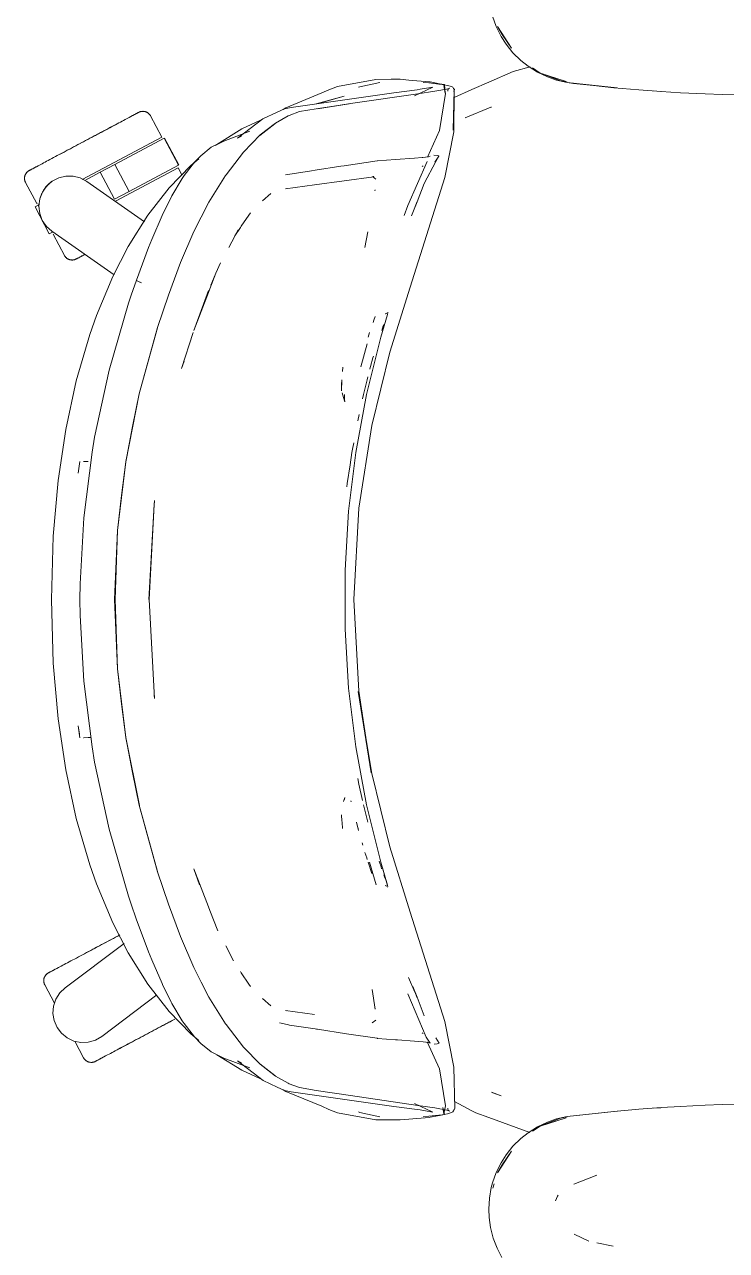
# Model space of a CAD drawing. Header units: millimetres. Extents: x 155927 to 326028, y -36033 to 97293.
# Drawn here: x 221457 to 221779, y 19928 to 20491 of the extents above; entities that cross this region are included whole.
import ezdxf

# ---------------------------------------------------------------- set-up
doc = ezdxf.new("R2010")
doc.units = ezdxf.units.MM
doc.header["$MEASUREMENT"] = 0
doc.layers.add('G-IMPT', color=8, linetype='CONTINUOUS', lineweight=9)
doc.layers.add('I-FURN', color=8, linetype='CONTINUOUS', lineweight=9)

msp = doc.modelspace()

# ---------------------------------------------------------------- linework, layer by layer
at = {"layer": 'G-IMPT'}
for p, q in [((221673.58, 20490.53), (221671.87, 20495.3)), ((221673.58, 20490.53), (221675.82, 20486.02)), ((221674.23, 20490.62), (221676.39, 20486.94)), ((221674.23, 20490.62), (221680.55, 20480.67)), ((221675.82, 20486.02), (221678.09, 20482.47)), ((221676.39, 20486.94), (221680.55, 20480.67)), ((221681.28, 20478.49), (221678.09, 20482.47)), ((221681.28, 20478.49), (221684.88, 20474.94)), ((221681.35, 20469.88), (221689.18, 20472.13)), ((221684.88, 20474.94), (221688.19, 20472.32)), ((221692.51, 20469.59), (221688.19, 20472.32)), ((221693.84, 20469.2), (221690.26, 20471.62)), ((221618.37, 20466.29), (221600.67, 20463.05)), ((221618.37, 20466.29), (221625.33, 20466.32)), ((221629.5, 20466.32), (221625.33, 20466.32)), ((221633.46, 20465.98), (221629.5, 20466.32)), ((221633.46, 20465.98), (221642.78, 20465.17)), ((221681.35, 20469.88), (221670.23, 20465.02)), ((221692.51, 20469.59), (221697.1, 20467.4)), ((221693.84, 20469.2), (221696.54, 20468.3)), ((221693.84, 20469.2), (221705.69, 20465.38)), ((221703.06, 20465.59), (221694.88, 20468.79)), ((221696.54, 20468.3), (221705.69, 20465.38)), ((221697.1, 20467.4), (221701.23, 20465.95)), ((221706.19, 20464.8), (221701.23, 20465.95)), ((221706.11, 20465.01), (221703.06, 20465.59)), ((221576.99, 20453.27), (221593.45, 20460.07)), ((221626.65, 20460.11), (221579.43, 20453.43)), ((221593.45, 20460.07), (221596.81, 20461.46)), ((221600.67, 20463.05), (221596.81, 20461.46)), ((221606.73, 20455.16), (221637.61, 20459.72)), ((221610.92, 20462.84), (221610.35, 20462.68)), ((221620.23, 20464.88), (221610.92, 20462.84)), ((221626.65, 20460.11), (221637.31, 20461.55)), ((221636.06, 20458.73), (221644.49, 20462.74)), ((221638.61, 20461.76), (221637.31, 20461.55)), ((221637.61, 20459.72), (221645.46, 20460.83)), ((221643.63, 20462.59), (221638.61, 20461.76)), ((221642.62, 20464.65), (221640.02, 20464.87)), ((221642.62, 20464.65), (221647.3, 20464.14)), ((221642.78, 20465.17), (221643.25, 20465.13)), ((221647.5, 20464.32), (221643.25, 20465.13)), ((221644.49, 20462.74), (221643.63, 20462.59)), ((221651.73, 20461.94), (221645.46, 20460.83)), ((221647.92, 20464.06), (221647.3, 20464.14)), ((221647.5, 20464.32), (221649.83, 20463.88)), ((221647.56, 20442.84), (221650.28, 20459.88)), ((221647.92, 20464.06), (221651.19, 20463.53)), ((221649.59, 20463.46), (221650.22, 20459.92)), ((221649.59, 20463.46), (221650.28, 20459.88)), ((221650.22, 20459.92), (221649.83, 20463.88)), ((221651.11, 20461.77), (221652.21, 20462.33)), ((221651.11, 20461.77), (221651.73, 20461.94)), ((221651.19, 20463.53), (221653.06, 20462.97)), ((221651.38, 20461.39), (221651.31, 20460.89)), ((221651.38, 20461.39), (221651.7, 20461.93)), ((221651.7, 20461.93), (221652.21, 20462.33)), ((221653.6, 20462.65), (221653.06, 20462.97)), ((221653.6, 20462.65), (221653.97, 20462.16)), ((221653.75, 20443.02), (221654.34, 20461.47)), ((221653.75, 20443.02), (221654.24, 20461.01)), ((221654.36, 20461.59), (221653.97, 20462.16)), ((221654.36, 20461.59), (221654.17, 20460.72)), ((221654.17, 20460.72), (221654.2, 20460.83)), ((221654.19, 20442.14), (221654.24, 20461.01)), ((221654.24, 20461.01), (221654.2, 20460.83)), ((221662.4, 20461.6), (221654.23, 20458.03)), ((221654.34, 20461.47), (221654.24, 20461.01)), ((221670.23, 20465.02), (221662.4, 20461.6)), ((221706.19, 20464.8), (221729.14, 20462.34)), ((221706.19, 20464.8), (221709.01, 20464.46)), ((221706.19, 20464.8), (221727.63, 20462.45)), ((221729.14, 20462.34), (221709.01, 20464.46)), ((221727.63, 20462.45), (221739.02, 20461.46)), ((221749.31, 20460.73), (221739.02, 20461.46)), ((221747.27, 20460.87), (221745.85, 20461)), ((221747.27, 20460.87), (221749.17, 20460.78)), ((221749.31, 20460.73), (221758.18, 20460.17)), ((221769.49, 20459.63), (221758.18, 20460.17)), ((221603.85, 20458.56), (221590.9, 20455.05)), ((221606.13, 20455.07), (221590.97, 20452.77)), ((221606.73, 20455.16), (221591.55, 20452.84)), ((221606.13, 20455.07), (221591.55, 20452.84)), ((221603.85, 20458.56), (221591.96, 20455.2)), ((221769.49, 20459.63), (221777.37, 20459.34)), ((221789.67, 20459.04), (221777.37, 20459.34)), ((221566.5, 20448.15), (221573.07, 20451.22)), ((221572.25, 20446.21), (221578.08, 20449.5)), ((221573.07, 20451.22), (221576.44, 20452.79)), ((221575.82, 20452.5), (221576.99, 20453.27)), ((221579.43, 20453.43), (221576.44, 20452.79)), ((221578.51, 20449.72), (221578.08, 20449.5)), ((221578.51, 20449.72), (221583.3, 20451.47)), ((221583.3, 20451.47), (221590.97, 20452.77)), ((221659.33, 20448.57), (221671.19, 20453.49)), ((221671.46, 20453.6), (221671.19, 20453.49)), ((221545.29, 20436.41), (221556.73, 20443.53)), ((221554.85, 20439.24), (221566.5, 20448.15)), ((221556.73, 20443.53), (221565.36, 20447.51)), ((221572.02, 20445.89), (221565.08, 20440.49)), ((221565.08, 20440.49), (221568.65, 20443.3)), ((221565.28, 20440.8), (221572.25, 20446.21)), ((221572.02, 20445.89), (221568.65, 20443.3)), ((221647.56, 20442.84), (221641.98, 20430.55)), ((221546.37, 20436.89), (221548.6, 20437.96)), ((221560.5, 20442.47), (221548.6, 20437.96)), ((221554.85, 20439.24), (221556.69, 20440.29)), ((221565.28, 20440.8), (221557.55, 20432.89)), ((221650, 20421.18), (221654.19, 20442.14)), ((221542.79, 20435.1), (221537.93, 20431.24)), ((221543.93, 20435.71), (221542.79, 20435.1)), ((221543.93, 20435.71), (221546.37, 20436.89)), ((221545.29, 20436.41), (221544.52, 20435.9)), ((221557.55, 20432.89), (221549.53, 20422.46)), ((221533.36, 20426.79), (221523.41, 20416.5)), ((221535.04, 20428.21), (221530.32, 20422.08)), ((221537.04, 20429.79), (221533.36, 20426.79)), ((221535.04, 20428.21), (221537.93, 20431.24)), ((221602.21, 20426.4), (221590.44, 20424.53)), ((221603.76, 20426.65), (221602.21, 20426.4)), ((221618.98, 20428.85), (221603.76, 20426.65)), ((221618.98, 20428.85), (221619.06, 20428.86)), ((221619.06, 20428.86), (221627.3, 20429.48)), ((221636.14, 20430.12), (221627.3, 20429.48)), ((221633.02, 20408.36), (221641.94, 20428.52)), ((221636.14, 20430.12), (221639.55, 20430.37)), ((221639.92, 20430.41), (221639.55, 20430.37)), ((221639.57, 20426.35), (221640, 20426.62)), ((221639.92, 20430.41), (221642.38, 20430.7)), ((221640.57, 20418.46), (221645.85, 20428.57)), ((221642.38, 20430.7), (221642.45, 20430.72)), ((221643.22, 20430.99), (221642.45, 20430.72)), ((221644.96, 20431.47), (221646.48, 20431.31)), ((221647.2, 20431.03), (221645.36, 20428.33)), ((221647.2, 20431.03), (221645.85, 20428.57)), ((221646.48, 20431.31), (221647.17, 20431.16)), ((221647.17, 20431.16), (221647.2, 20431.03)), ((221647.2, 20431.03), (221647.23, 20430.86)), ((221524.72, 20412.79), (221529.46, 20420.79)), ((221530.32, 20422.08), (221529.46, 20420.79)), ((221545.48, 20416.1), (221549.36, 20422.2)), ((221549.53, 20422.46), (221549.36, 20422.2)), ((221581.94, 20423.21), (221576.87, 20422.46)), ((221581.94, 20423.21), (221588.78, 20424.27)), ((221588.78, 20424.27), (221590.44, 20424.53)), ((221590.13, 20417.85), (221617.46, 20421.59)), ((221618.32, 20420.48), (221616.76, 20421.72)), ((221616.97, 20421.68), (221617.2, 20421.64)), ((221617.46, 20421.59), (221617.2, 20421.64)), ((221634.01, 20370.94), (221650, 20421.18)), ((221513.6, 20403.9), (221523.41, 20416.5)), ((221545.48, 20416.1), (221541.71, 20409.88)), ((221590.13, 20417.85), (221576.77, 20416.07)), ((221576.77, 20416.07), (221577.25, 20416.22)), ((221617.96, 20415.53), (221617.92, 20415.18)), ((221640.57, 20418.46), (221637.32, 20410)), ((221520.2, 20403.74), (221524.72, 20412.79)), ((221520.2, 20403.74), (221524.42, 20412.19)), ((221520.42, 20404.18), (221524.72, 20412.79)), ((221524.72, 20412.79), (221524.42, 20412.19)), ((221538.14, 20403.08), (221541.71, 20409.88)), ((221566.28, 20410.57), (221570.18, 20413.91)), ((221635.3, 20405.1), (221637.32, 20410.2)), ((221637.32, 20410), (221635.3, 20405.1)), ((221637.32, 20410.2), (221635.92, 20406.66)), ((221513.6, 20403.9), (221504.63, 20389.6)), ((221520.2, 20403.74), (221515.42, 20392.78)), ((221520.42, 20404.18), (221520.2, 20403.74)), ((221556.51, 20398.81), (221560, 20403.94)), ((221560, 20403.94), (221560.75, 20405.04)), ((221631.28, 20403.77), (221633.02, 20408.36)), ((221635.3, 20405.1), (221634.74, 20403.68)), ((221538.14, 20403.08), (221534.75, 20396.36)), ((221553.56, 20394.47), (221556.11, 20398.23)), ((221556.11, 20398.23), (221556.51, 20398.81)), ((221515.42, 20392.78), (221513.95, 20389.1)), ((221528.57, 20382.13), (221534.75, 20396.36)), ((221550.87, 20389.14), (221555.06, 20397.25)), ((221553.56, 20394.47), (221555.06, 20397.25)), ((221613.29, 20389.05), (221614.7, 20396.31)), ((221504.63, 20389.6), (221497.54, 20375.83)), ((221513.95, 20389.1), (221508.37, 20374.14)), ((221528.57, 20382.13), (221523.11, 20367.25)), ((221547, 20382.1), (221544.81, 20377.25)), ((221490.02, 20357.85), (221497.54, 20375.83)), ((221544.81, 20377.25), (221542.08, 20370.17)), ((221544.81, 20377.25), (221542.5, 20371.81)), ((221508.41, 20374.14), (221506, 20367.21)), ((221508.37, 20374.14), (221508.41, 20374.01)), ((221508.41, 20374.01), (221508.41, 20374.14)), ((221508.41, 20374.01), (221508.81, 20373.74)), ((221508.41, 20374.01), (221508.42, 20373.96)), ((221508.81, 20373.74), (221508.42, 20373.96)), ((221509.64, 20373.36), (221508.81, 20373.74)), ((221508.99, 20373.64), (221508.81, 20373.74)), ((221509.64, 20373.36), (221508.99, 20373.64)), ((221509.64, 20373.36), (221510.7, 20372.93)), ((221509.64, 20373.36), (221510.1, 20373.16)), ((221510.7, 20372.93), (221510.1, 20373.16)), ((221541.42, 20368.44), (221542.08, 20370.17)), ((221634.01, 20370.94), (221624.82, 20340.96)), ((221504.81, 20363.6), (221506, 20367.21)), ((221518.11, 20352.34), (221523.11, 20367.25)), ((221534.7, 20351), (221541.52, 20369.4)), ((221534.7, 20351), (221541.42, 20368.44)), ((221495.87, 20332.78), (221504.81, 20363.6)), ((221620.59, 20347.92), (221623.67, 20358.34)), ((221622.77, 20358.6), (221623.39, 20358.98)), ((221622.77, 20358.6), (221622.98, 20358.75)), ((221623.73, 20358.62), (221623.67, 20358.34)), ((221623.81, 20358.91), (221623.73, 20358.62)), ((221623.78, 20359.37), (221623.86, 20359.14)), ((221623.86, 20359.14), (221623.81, 20358.91)), ((221486.94, 20349.12), (221490.02, 20357.85)), ((221617.47, 20355.67), (221617.09, 20354.66)), ((221617.47, 20355.67), (221618.08, 20357.33)), ((221621.75, 20353.12), (221621.01, 20351.02)), ((221621.75, 20353.12), (221622, 20353.77)), ((221486.94, 20349.12), (221480.77, 20327.88)), ((221509.72, 20321.84), (221518.11, 20352.34)), ((221509.72, 20321.84), (221518.15, 20352.25)), ((221514.38, 20339.08), (221518.15, 20352.25)), ((221529.17, 20333.52), (221534.43, 20350.01)), ((221614.05, 20321.6), (221620.59, 20347.92)), ((221614.75, 20347.91), (221615.48, 20350.12)), ((221614.31, 20344.82), (221611.38, 20334.35)), ((221514.38, 20339.08), (221509.72, 20321.84)), ((221529.17, 20333.52), (221530.25, 20336.96)), ((221615.9, 20334.49), (221617.01, 20338.49)), ((221616.51, 20307.28), (221624.82, 20340.96)), ((221617.01, 20338.49), (221617.22, 20339.18)), ((221495.87, 20332.78), (221489.2, 20301.99)), ((221603.02, 20332.1), (221603.24, 20334.19)), ((221615.58, 20333.35), (221615.53, 20333.17)), ((221615.9, 20334.49), (221615.58, 20333.35)), ((221480.77, 20327.88), (221475.96, 20305.51)), ((221602.62, 20323.25), (221602.71, 20328.31)), ((221602.62, 20323.25), (221602.63, 20326.03)), ((221602.71, 20328.31), (221602.63, 20326.03)), ((221614.28, 20328.33), (221612.73, 20321.58)), ((221614.28, 20328.33), (221614.62, 20329.63)), ((221509.72, 20321.84), (221503.55, 20290.71)), ((221509.72, 20321.84), (221503.55, 20290.79)), ((221509.72, 20321.84), (221506.65, 20306.82)), ((221603.47, 20320.14), (221602.87, 20322.3)), ((221604.16, 20318.19), (221603.47, 20320.14)), ((221603.94, 20319.24), (221603.91, 20321.55)), ((221603.91, 20321.53), (221603.91, 20321.55)), ((221603.94, 20319.24), (221604.16, 20318.19)), ((221614.05, 20321.6), (221609.12, 20294.93)), ((221612.27, 20319.61), (221612.73, 20321.58)), ((221610.07, 20309.56), (221610.61, 20312.38)), ((221475.96, 20305.51), (221472.46, 20282.09)), ((221503.55, 20290.71), (221506.65, 20306.82)), ((221616.51, 20307.28), (221610.51, 20269.37)), ((221488.02, 20295.06), (221489.2, 20301.99)), ((221607.35, 20294.93), (221607.59, 20296.55)), ((221608.15, 20299.46), (221607.59, 20296.55)), ((221482.37, 20290.8), (221481.72, 20285.38)), ((221486.22, 20290.75), (221484.13, 20290.83)), ((221484.13, 20290.83), (221484.24, 20290.82)), ((221484.2, 20264.9), (221488.02, 20295.06)), ((221499.73, 20259.2), (221503.55, 20290.79)), ((221609.12, 20294.93), (221605.82, 20268.01)), ((221606.49, 20289.3), (221607.35, 20294.93)), ((221499.76, 20259.16), (221503.55, 20290.71)), ((221503.55, 20290.71), (221501.61, 20275.23)), ((221606.49, 20289.3), (221605.2, 20280.78)), ((221472.46, 20282.09), (221470.2, 20256.52)), ((221605.2, 20280.78), (221605.02, 20279.12)), ((221499.76, 20259.16), (221501.61, 20275.23)), ((221514.16, 20227.38), (221516.49, 20271.11)), ((221514.22, 20227.38), (221516.49, 20271.11)), ((221516.49, 20271.11), (221516.75, 20272.89)), ((221516.49, 20271.11), (221516.72, 20272.41)), ((221516.77, 20272.66), (221516.72, 20272.41)), ((221610.51, 20269.37), (221608.16, 20227.38)), ((221482.59, 20234.69), (221484.2, 20264.9)), ((221604.17, 20240.94), (221605.82, 20268.01)), ((221499.73, 20259.2), (221498.39, 20227.38)), ((221499.76, 20259.16), (221498.62, 20227.38)), ((221499.09, 20244.26), (221499.76, 20259.16)), ((221470.2, 20256.52), (221469.35, 20227.38)), ((221499.09, 20244.26), (221498.62, 20227.38)), ((221604.17, 20240.94), (221604.17, 20213.82)), ((221482.59, 20234.69), (221482.49, 20227.38)), ((221469.35, 20227.38), (221470.2, 20198.24)), ((221482.59, 20220.07), (221482.49, 20227.38)), ((221498.39, 20227.38), (221499.73, 20195.56)), ((221499.76, 20195.6), (221498.62, 20227.38)), ((221499.09, 20210.5), (221498.62, 20227.38)), ((221514.22, 20227.38), (221516.72, 20182.04)), ((221610.51, 20185.39), (221608.16, 20227.38)), ((221482.59, 20220.07), (221484.2, 20189.86)), ((221604.17, 20213.82), (221605.82, 20186.75)), ((221499.76, 20195.6), (221499.09, 20210.5)), ((221470.2, 20198.24), (221472.46, 20172.67)), ((221499.73, 20195.56), (221503.55, 20163.97)), ((221501.61, 20179.53), (221499.76, 20195.6)), ((221499.76, 20195.6), (221503.55, 20164.05)), ((221484.2, 20189.86), (221488.02, 20159.7)), ((221609.12, 20159.83), (221605.82, 20186.75)), ((221616.51, 20147.48), (221610.25, 20185.22)), ((221610.25, 20185.22), (221616.25, 20147.86)), ((221610.51, 20185.39), (221616.25, 20147.86)), ((221501.61, 20179.53), (221503.55, 20164.05)), ((221516.72, 20182.04), (221516.49, 20183.65)), ((221516.49, 20183.65), (221516.72, 20182.35)), ((221516.77, 20182.1), (221516.72, 20182.35)), ((221472.46, 20172.67), (221475.96, 20149.25)), ((221482.37, 20163.96), (221481.72, 20169.38)), ((221482.29, 20165.61), (221481.72, 20169.38)), ((221484.13, 20163.93), (221486.22, 20164.01)), ((221484.13, 20163.93), (221484.24, 20163.94)), ((221487.46, 20164.05), (221486.22, 20164.01)), ((221503.55, 20164.05), (221506.65, 20147.94)), ((221503.55, 20164.05), (221509.76, 20132.81)), ((221509.76, 20132.81), (221503.55, 20163.97)), ((221488.02, 20159.7), (221489.2, 20152.77)), ((221614.05, 20133.16), (221609.12, 20159.83)), ((221489.2, 20152.77), (221495.87, 20121.99)), ((221480.77, 20126.89), (221475.96, 20149.25)), ((221509.72, 20132.92), (221506.65, 20147.94)), ((221610.1, 20145.21), (221610.57, 20142.57)), ((221624.82, 20113.8), (221616.51, 20147.48)), ((221610.57, 20142.57), (221612.27, 20135.15)), ((221604.16, 20136.57), (221603.47, 20134.62)), ((221604.16, 20136.57), (221603.94, 20135.52)), ((221606.83, 20134.97), (221606.96, 20134.56)), ((221612.73, 20133.18), (221614.28, 20126.43)), ((221614.05, 20133.16), (221620.59, 20106.84)), ((221514.38, 20115.68), (221509.72, 20132.92)), ((221509.72, 20132.92), (221518.15, 20102.51)), ((221509.72, 20132.92), (221518.11, 20102.42)), ((221602.62, 20128.48), (221602.63, 20127.78)), ((221602.73, 20126.4), (221602.63, 20127.78)), ((221486.94, 20105.64), (221480.77, 20126.89)), ((221504.81, 20091.16), (221495.87, 20121.99)), ((221602.73, 20126.4), (221603, 20122.7)), ((221603, 20122.7), (221603.04, 20122.22)), ((221610.42, 20121.35), (221609.43, 20125.21)), ((221610.42, 20121.35), (221610.03, 20122.87)), ((221614.28, 20126.43), (221614.62, 20125.14)), ((221514.38, 20115.68), (221518.15, 20102.51)), ((221612.33, 20114.55), (221612, 20115.67)), ((221614.11, 20108.77), (221613.33, 20111.26)), ((221624.82, 20113.8), (221634.01, 20083.82)), ((221490.02, 20096.91), (221486.94, 20105.64)), ((221614.36, 20107.98), (221614.11, 20108.77)), ((221615.51, 20104.55), (221614.74, 20106.85)), ((221615.4, 20106.85), (221618.44, 20096.42)), ((221619.97, 20106.85), (221619.82, 20107.3)), ((221619.97, 20106.85), (221620.7, 20104.62)), ((221620.59, 20106.84), (221623.86, 20095.62)), ((221620.59, 20106.84), (221623.66, 20096.31)), ((221620.59, 20106.84), (221623.71, 20096.02)), ((221523.11, 20087.51), (221518.11, 20102.42)), ((221534.7, 20103.76), (221537.43, 20096.33)), ((221534.7, 20103.76), (221541.42, 20086.32)), ((221615.51, 20104.55), (221615.76, 20103.83)), ((221616.52, 20101.67), (221615.76, 20103.83)), ((221620.99, 20103.82), (221620.7, 20104.62)), ((221621.97, 20101.07), (221622.32, 20100.1)), ((221622.32, 20100.1), (221622.72, 20099.03)), ((221490.02, 20096.91), (221497.54, 20078.93)), ((221622.77, 20096.16), (221623.39, 20095.78)), ((221622.77, 20096.16), (221622.98, 20096.01)), ((221623.66, 20096.31), (221623.71, 20096.02)), ((221623.86, 20095.62), (221623.73, 20095.38)), ((221504.81, 20091.16), (221506, 20087.55)), ((221508.34, 20080.73), (221506, 20087.55)), ((221523.11, 20087.51), (221528.57, 20072.63)), ((221541.42, 20086.32), (221542.08, 20084.59)), ((221542.08, 20084.59), (221545.81, 20075.26)), ((221634.01, 20083.82), (221650, 20033.58)), ((221497.54, 20078.93), (221504.63, 20065.16)), ((221508.34, 20080.73), (221513.95, 20065.66)), ((221545.81, 20075.26), (221544.81, 20077.51)), ((221528.57, 20072.63), (221534.75, 20058.4)), ((221515.42, 20061.98), (221513.95, 20065.66)), ((221552.98, 20061.43), (221549.44, 20068.4)), ((221504.63, 20065.16), (221513.6, 20050.86)), ((221520.2, 20051.02), (221515.42, 20061.98)), ((221538.14, 20051.68), (221534.75, 20058.4)), ((221556.51, 20055.95), (221556.11, 20056.53)), ((221560, 20050.82), (221556.51, 20055.95)), ((221513.6, 20050.86), (221523.41, 20038.26)), ((221520.2, 20051.02), (221520.42, 20050.58)), ((221524.42, 20042.57), (221520.42, 20050.58)), ((221538.14, 20051.68), (221541.71, 20044.88)), ((221560, 20050.82), (221560.75, 20049.72)), ((221636.29, 20047.14), (221633.25, 20053.86)), ((221637.32, 20044.56), (221635.3, 20049.68)), ((221637.32, 20044.77), (221635.3, 20049.66)), ((221635.3, 20049.66), (221637.32, 20044.56)), ((221545.48, 20038.66), (221541.71, 20044.88)), ((221566.28, 20044.19), (221570.18, 20040.85)), ((221617.96, 20039.23), (221616.57, 20048.4)), ((221641.46, 20026.42), (221633.02, 20046.4)), ((221637.32, 20044.77), (221640.57, 20036.3)), ((221533.36, 20027.97), (221523.41, 20038.26)), ((221524.42, 20042.57), (221524.72, 20041.97)), ((221524.72, 20041.97), (221529.46, 20033.97)), ((221545.48, 20038.66), (221549.36, 20032.56)), ((221590.13, 20036.91), (221576.77, 20038.69)), ((221576.77, 20038.69), (221577.25, 20038.54)), ((221617.96, 20039.23), (221617.92, 20039.58)), ((221530.32, 20032.68), (221529.46, 20033.97)), ((221535.04, 20026.55), (221530.32, 20032.68)), ((221549.36, 20032.56), (221549.53, 20032.3)), ((221557.55, 20021.87), (221549.53, 20032.3)), ((221574.09, 20032.99), (221576.26, 20032.52)), ((221576.26, 20032.52), (221578.24, 20032.1)), ((221578.71, 20032.03), (221578.24, 20032.1)), ((221590.43, 20030.23), (221578.71, 20032.03)), ((221618.32, 20034.29), (221616.68, 20033.01)), ((221654.19, 20012.62), (221650, 20033.58)), ((221533.36, 20027.97), (221537.04, 20024.97)), ((221537.93, 20023.52), (221535.04, 20026.55)), ((221590.43, 20030.23), (221591.04, 20030.13)), ((221591.55, 20030.05), (221591.04, 20030.13)), ((221604.91, 20027.94), (221591.55, 20030.05)), ((221604.91, 20027.94), (221618.98, 20025.91)), ((221640, 20028.14), (221639.57, 20028.41)), ((221643.22, 20023.75), (221641.46, 20026.42)), ((221647.42, 20023.75), (221645.83, 20026.21)), ((221645.83, 20026.21), (221647.36, 20023.73)), ((221647.36, 20023.73), (221645.87, 20026.2)), ((221542.79, 20019.66), (221537.93, 20023.52)), ((221557.55, 20021.87), (221565.28, 20013.97)), ((221619.06, 20025.9), (221618.98, 20025.91)), ((221619.06, 20025.9), (221627.3, 20025.28)), ((221627.3, 20025.28), (221628.29, 20025.21)), ((221628.29, 20025.21), (221636.14, 20024.64)), ((221636.14, 20024.64), (221640.02, 20024.35)), ((221640.1, 20024.34), (221640.02, 20024.35)), ((221640.1, 20024.34), (221642.48, 20024.05)), ((221647.56, 20011.92), (221641.95, 20024.27)), ((221642.49, 20024.04), (221642.48, 20024.05)), ((221642.49, 20024.04), (221643.22, 20023.75)), ((221645.13, 20023.28), (221646.48, 20023.45)), ((221646.48, 20023.45), (221647.36, 20023.73)), ((221647.42, 20023.75), (221647.36, 20023.73)), ((221542.79, 20019.66), (221543.93, 20019.05)), ((221543.93, 20019.05), (221546.37, 20017.87)), ((221556.73, 20011.23), (221545.29, 20018.35)), ((221546.37, 20017.87), (221548.6, 20016.8)), ((221560.5, 20012.29), (221548.6, 20016.8)), ((221554.85, 20015.52), (221556.69, 20014.47)), ((221554.85, 20015.52), (221566.55, 20006.58)), ((221565.36, 20007.25), (221556.73, 20011.23)), ((221565.08, 20014.27), (221572.02, 20008.87)), ((221565.08, 20014.27), (221568.65, 20011.46)), ((221572.25, 20008.55), (221565.28, 20013.97)), ((221572.02, 20008.87), (221568.65, 20011.46)), ((221647.56, 20011.92), (221650.28, 19994.88)), ((221654.19, 20012.62), (221654.58, 19993.64)), ((221573.07, 20003.54), (221566.55, 20006.58)), ((221572.25, 20008.55), (221578.08, 20005.26)), ((221578.08, 20005.26), (221578.51, 20005.04)), ((221583.3, 20003.29), (221578.51, 20005.04)), ((221573.07, 20003.54), (221576.44, 20001.97)), ((221575.82, 20002.26), (221576.99, 20001.49)), ((221579.43, 20001.33), (221576.44, 20001.97)), ((221576.99, 20001.49), (221593.45, 19994.69)), ((221626.65, 19994.65), (221579.43, 20001.33)), ((221583.3, 20003.29), (221590.97, 20001.99)), ((221606.73, 19999.6), (221590.97, 20001.99)), ((221637.61, 19995.04), (221606.73, 19999.6)), ((221671.45, 20001.16), (221675.91, 19999.53)), ((221671.45, 20001.16), (221672.03, 20000.91)), ((221675.91, 19999.53), (221672.03, 20000.91)), ((221593.45, 19994.69), (221596.81, 19993.3)), ((221600.67, 19991.71), (221596.81, 19993.3)), ((221626.65, 19994.65), (221637.31, 19993.21)), ((221644.49, 19992.02), (221636.09, 19996.01)), ((221638.61, 19993), (221637.31, 19993.21)), ((221645.46, 19993.93), (221637.61, 19995.04)), ((221638.61, 19993), (221643.63, 19992.17)), ((221651.73, 19992.82), (221645.46, 19993.93)), ((221649.1, 19994.16), (221649.59, 19991.3)), ((221649.1, 19994.16), (221649.83, 19990.88)), ((221649.59, 19991.3), (221650.28, 19994.88)), ((221651.11, 19992.99), (221651.73, 19992.82)), ((221651.11, 19992.99), (221652.21, 19992.43)), ((221651.31, 19993.87), (221651.38, 19993.37)), ((221651.7, 19992.83), (221651.38, 19993.37)), ((221651.7, 19992.83), (221652.21, 19992.43)), ((221653.6, 19992.11), (221653.97, 19992.6)), ((221654.58, 19993.64), (221653.97, 19992.6)), ((221654.1, 19993.22), (221653.97, 19992.6)), ((221653.97, 19992.6), (221653.99, 19992.68)), ((221654.1, 19993.22), (221653.99, 19992.68)), ((221654.51, 19996.83), (221662.41, 19992.68)), ((221662.41, 19992.68), (221664.17, 19991.76)), ((221706.19, 19990.03), (221729.14, 19992.49)), ((221729.14, 19992.49), (221709.01, 19990.36)), ((221727.63, 19992.38), (221739.02, 19993.37)), ((221749.31, 19994.1), (221739.02, 19993.37)), ((221747.27, 19993.96), (221745.85, 19993.83)), ((221747.27, 19993.96), (221749.17, 19994.05)), ((221749.31, 19994.1), (221758.18, 19994.66)), ((221769.49, 19995.2), (221758.18, 19994.66)), ((221769.49, 19995.2), (221777.37, 19995.49)), ((221789.67, 19995.78), (221777.37, 19995.49)), ((221618.37, 19988.47), (221600.67, 19991.71)), ((221610.92, 19991.92), (221610.35, 19992.08)), ((221620.23, 19989.88), (221610.92, 19991.92)), ((221618.37, 19988.47), (221625.33, 19988.44)), ((221625.33, 19988.44), (221629.5, 19988.44)), ((221633.46, 19988.78), (221629.5, 19988.44)), ((221642.78, 19989.59), (221633.46, 19988.78)), ((221642.62, 19990.11), (221640.02, 19989.89)), ((221647.3, 19990.62), (221642.62, 19990.11)), ((221642.78, 19989.59), (221643.25, 19989.63)), ((221643.25, 19989.63), (221647.5, 19990.44)), ((221644.49, 19992.02), (221643.63, 19992.17)), ((221647.92, 19990.7), (221647.3, 19990.62)), ((221647.5, 19990.44), (221649.83, 19990.88)), ((221647.92, 19990.7), (221651.19, 19991.24)), ((221653.06, 19991.79), (221651.19, 19991.24)), ((221653.06, 19991.79), (221653.6, 19992.11)), ((221670.14, 19989.57), (221664.17, 19991.76)), ((221689.08, 19982.63), (221670.14, 19989.57)), ((221692.51, 19985.24), (221697.1, 19987.43)), ((221693.84, 19985.63), (221705.69, 19989.45)), ((221703.06, 19989.24), (221694.88, 19986.04)), ((221696.54, 19986.53), (221705.69, 19989.45)), ((221697.1, 19987.43), (221701.23, 19988.88)), ((221706.19, 19990.03), (221701.23, 19988.88)), ((221706.11, 19989.81), (221703.06, 19989.24)), ((221706.19, 19990.03), (221727.63, 19992.38)), ((221706.19, 19990.03), (221709.01, 19990.36)), ((221684.88, 19979.88), (221688.19, 19982.51)), ((221692.51, 19985.24), (221688.19, 19982.51)), ((221693.84, 19985.63), (221690.26, 19983.21)), ((221693.84, 19985.63), (221696.54, 19986.53)), ((221681.28, 19976.33), (221678.09, 19972.36)), ((221681.28, 19976.33), (221684.88, 19979.88)), ((221674.23, 19964.21), (221680.55, 19974.16)), ((221675.82, 19968.81), (221678.09, 19972.36)), ((221676.39, 19967.88), (221680.55, 19974.16)), ((221673.58, 19964.3), (221671.87, 19959.53)), ((221673.58, 19964.3), (221675.82, 19968.81)), ((221674.23, 19964.21), (221676.39, 19967.88)), ((221671.3, 19957.4), (221671.87, 19959.53)), ((221672.67, 19959.09), (221672.05, 19957.06)), ((221719.71, 19963.13), (221709.28, 19958.99)), ((221670.43, 19952.45), (221671.3, 19957.4)), ((221700.74, 19951.24), (221701.76, 19953.46)), ((221701.76, 19953.46), (221702.06, 19953.91)), ((221670.13, 19947.41), (221670.43, 19952.45)), ((221670.13, 19947.41), (221670.3, 19943.56)), ((221670.95, 19939.05), (221670.3, 19943.56)), ((221670.95, 19939.05), (221672.21, 19934.18)), ((221674.04, 19929.47), (221672.21, 19934.18)), ((221709.38, 19936.03), (221716.16, 19932.77)), ((221727.21, 19930.43), (221719.77, 19932)), ((221676.23, 19925.31), (221674.04, 19929.47))]:
    msp.add_line(p, q, dxfattribs=at)
at = {"layer": 'I-FURN'}
for p, q in [((221504.47, 20448.51), (221503.85, 20448.18)), ((221505.05, 20448.82), (221504.47, 20448.51)), ((221504.74, 20448.65), (221505.31, 20448.96)), ((221505.6, 20449.11), (221505.05, 20448.82)), ((221505.31, 20448.96), (221505.84, 20449.24)), ((221506.12, 20449.39), (221505.6, 20449.11)), ((221505.84, 20449.24), (221506.34, 20449.51)), ((221506.6, 20449.64), (221506.12, 20449.39)), ((221506.34, 20449.51), (221506.81, 20449.75)), ((221507.05, 20449.88), (221506.6, 20449.64)), ((221506.81, 20449.75), (221507.24, 20449.98)), ((221507.46, 20450.1), (221507.05, 20449.88)), ((221507.24, 20449.98), (221507.63, 20450.19)), ((221507.83, 20450.3), (221507.46, 20450.1)), ((221507.63, 20450.19), (221507.99, 20450.38)), ((221508.16, 20450.48), (221507.83, 20450.3)), ((221507.99, 20450.38), (221508.31, 20450.55)), ((221508.46, 20450.63), (221508.16, 20450.48)), ((221508.31, 20450.55), (221508.58, 20450.7)), ((221508.72, 20450.77), (221508.46, 20450.63)), ((221508.58, 20450.7), (221508.83, 20450.83)), ((221508.94, 20450.89), (221508.72, 20450.77)), ((221508.83, 20450.83), (221509.03, 20450.93)), ((221509.12, 20450.98), (221508.94, 20450.89)), ((221509.03, 20450.93), (221509.19, 20451.02)), ((221509.26, 20451.06), (221509.12, 20450.98)), ((221509.19, 20451.02), (221509.31, 20451.08)), ((221509.36, 20451.11), (221509.26, 20451.06)), ((221509.31, 20451.08), (221509.39, 20451.13)), ((221509.42, 20451.14), (221509.36, 20451.11)), ((221509.39, 20451.13), (221509.43, 20451.15)), ((221509.44, 20451.15), (221509.42, 20451.14)), ((221509.43, 20451.15), (221509.44, 20451.15)), ((221509.44, 20451.15), (221509.58, 20451.23)), ((221509.58, 20451.23), (221509.73, 20451.29)), ((221509.73, 20451.29), (221509.88, 20451.35)), ((221509.88, 20451.35), (221510.03, 20451.41)), ((221510.03, 20451.41), (221510.18, 20451.46)), ((221510.18, 20451.46), (221510.34, 20451.5)), ((221510.34, 20451.5), (221510.5, 20451.54)), ((221510.5, 20451.54), (221510.66, 20451.57)), ((221510.66, 20451.57), (221510.81, 20451.59)), ((221510.81, 20451.59), (221510.98, 20451.61)), ((221510.98, 20451.61), (221511.14, 20451.62)), ((221511.14, 20451.62), (221511.3, 20451.63)), ((221511.3, 20451.63), (221511.46, 20451.62)), ((221511.46, 20451.62), (221511.62, 20451.62)), ((221511.62, 20451.62), (221511.78, 20451.6)), ((221511.78, 20451.6), (221511.94, 20451.58)), ((221511.94, 20451.58), (221512.1, 20451.55)), ((221512.1, 20451.55), (221512.26, 20451.52)), ((221512.26, 20451.52), (221512.41, 20451.48)), ((221512.41, 20451.48), (221512.57, 20451.43)), ((221512.57, 20451.43), (221512.72, 20451.38)), ((221512.72, 20451.38), (221512.87, 20451.32)), ((221512.87, 20451.32), (221513.02, 20451.26)), ((221513.02, 20451.26), (221513.16, 20451.19)), ((221513.16, 20451.19), (221513.3, 20451.11)), ((221513.3, 20451.11), (221513.44, 20451.03)), ((221513.44, 20451.03), (221513.58, 20450.94)), ((221513.58, 20450.94), (221513.71, 20450.85)), ((221513.71, 20450.85), (221513.84, 20450.75)), ((221513.84, 20450.75), (221513.96, 20450.65)), ((221513.96, 20450.65), (221514.08, 20450.54)), ((221514.08, 20450.54), (221514.2, 20450.43)), ((221514.2, 20450.43), (221514.31, 20450.31)), ((221514.31, 20450.31), (221514.42, 20450.19)), ((221514.42, 20450.19), (221514.52, 20450.06)), ((221514.52, 20450.06), (221514.61, 20449.94)), ((221514.61, 20449.94), (221514.7, 20449.8)), ((221514.7, 20449.8), (221514.79, 20449.67)), ((221514.79, 20449.67), (221514.87, 20449.53)), ((221514.87, 20449.53), (221514.89, 20449.49)), ((221520.04, 20439.8), (221514.89, 20449.49)), ((221492.9, 20442.36), (221493.84, 20442.86)), ((221494.34, 20443.13), (221493.41, 20442.63)), ((221493.84, 20442.86), (221494.76, 20443.35)), ((221495.25, 20443.61), (221494.34, 20443.13)), ((221494.76, 20443.35), (221495.67, 20443.83)), ((221496.15, 20444.09), (221495.25, 20443.61)), ((221495.67, 20443.83), (221496.56, 20444.3)), ((221497.03, 20444.55), (221496.15, 20444.09)), ((221496.56, 20444.3), (221497.42, 20444.76)), ((221497.88, 20445.01), (221497.03, 20444.55)), ((221497.42, 20444.76), (221498.27, 20445.22)), ((221498.72, 20445.45), (221497.88, 20445.01)), ((221499.53, 20445.89), (221498.72, 20445.45)), ((221500.32, 20446.3), (221499.53, 20445.89)), ((221501.08, 20446.71), (221500.32, 20446.3)), ((221501.82, 20447.1), (221501.08, 20446.71)), ((221502.52, 20447.48), (221501.82, 20447.1)), ((221503.2, 20447.84), (221502.52, 20447.48)), ((221503.85, 20448.18), (221503.2, 20447.84)), ((221483.57, 20437.4), (221482.56, 20436.86)), ((221483.03, 20437.11), (221484.03, 20437.64)), ((221520.04, 20439.8), (221483.43, 20420.34)), ((221484.57, 20437.93), (221483.57, 20437.4)), ((221484.03, 20437.64), (221485.04, 20438.18)), ((221485.58, 20438.47), (221484.57, 20437.93)), ((221485.04, 20438.18), (221486.04, 20438.71)), ((221486.58, 20439), (221485.58, 20438.47)), ((221486.04, 20438.71), (221487.04, 20439.24)), ((221487.58, 20439.53), (221486.58, 20439)), ((221487.04, 20439.24), (221488.04, 20439.77)), ((221488.58, 20440.06), (221487.58, 20439.53)), ((221488.04, 20439.77), (221489.03, 20440.3)), ((221489.56, 20440.58), (221488.58, 20440.06)), ((221489.03, 20440.3), (221490.01, 20440.82)), ((221490.54, 20441.1), (221489.56, 20440.58)), ((221490.01, 20440.82), (221490.99, 20441.34)), ((221491.51, 20441.62), (221490.54, 20441.1)), ((221490.99, 20441.34), (221491.95, 20441.86)), ((221492.47, 20442.13), (221491.51, 20441.62)), ((221491.95, 20441.86), (221492.9, 20442.36)), ((221493.41, 20442.63), (221492.47, 20442.13)), ((221498.45, 20427.19), (221521.16, 20439.27)), ((221521.16, 20439.27), (221527.74, 20426.9)), ((221527.91, 20427), (221521.33, 20439.36)), ((221472.94, 20431.74), (221472.05, 20431.27)), ((221473.84, 20432.23), (221472.94, 20431.74)), ((221473.35, 20431.96), (221474.26, 20432.45)), ((221474.76, 20432.72), (221473.84, 20432.23)), ((221474.26, 20432.45), (221475.19, 20432.94)), ((221475.7, 20433.21), (221474.76, 20432.72)), ((221475.19, 20432.94), (221476.14, 20433.45)), ((221476.65, 20433.72), (221475.7, 20433.21)), ((221476.14, 20433.45), (221477.1, 20433.96)), ((221477.62, 20434.23), (221476.65, 20433.72)), ((221477.1, 20433.96), (221478.06, 20434.47)), ((221478.59, 20434.75), (221477.62, 20434.23)), ((221478.06, 20434.47), (221479.04, 20434.99)), ((221479.58, 20435.27), (221478.59, 20434.75)), ((221479.04, 20434.99), (221480.03, 20435.52)), ((221480.57, 20435.8), (221479.58, 20435.27)), ((221480.03, 20435.52), (221481.02, 20436.04)), ((221481.56, 20436.33), (221480.57, 20435.8)), ((221481.02, 20436.04), (221482.02, 20436.58)), ((221482.56, 20436.86), (221481.56, 20436.33)), ((221482.02, 20436.58), (221483.03, 20437.11)), ((221461.56, 20425.7), (221462.01, 20425.93)), ((221462.26, 20426.07), (221461.8, 20425.82)), ((221462.01, 20425.93), (221462.49, 20426.19)), ((221462.76, 20426.33), (221462.26, 20426.07)), ((221462.49, 20426.19), (221463.01, 20426.46)), ((221463.3, 20426.62), (221462.76, 20426.33)), ((221463.01, 20426.46), (221463.56, 20426.76)), ((221463.87, 20426.92), (221463.3, 20426.62)), ((221463.56, 20426.76), (221464.14, 20427.07)), ((221464.47, 20427.24), (221463.87, 20426.92)), ((221465.1, 20427.58), (221464.47, 20427.24)), ((221465.77, 20427.93), (221465.1, 20427.58)), ((221466.46, 20428.3), (221465.77, 20427.93)), ((221467.18, 20428.69), (221466.46, 20428.3)), ((221467.93, 20429.08), (221467.18, 20428.69)), ((221468.71, 20429.5), (221467.93, 20429.08)), ((221469.51, 20429.92), (221468.71, 20429.5)), ((221470.33, 20430.36), (221469.51, 20429.92)), ((221471.18, 20430.81), (221470.33, 20430.36)), ((221472.05, 20431.27), (221471.18, 20430.81)), ((221491.81, 20423.66), (221498.45, 20427.19)), ((221498.45, 20427.19), (221505.03, 20414.83)), ((221527.74, 20426.9), (221505.03, 20414.83)), ((221457.03, 20420.99), (221457.04, 20421.15)), ((221457.03, 20420.83), (221457.03, 20420.99)), ((221457.03, 20420.67), (221457.03, 20420.83)), ((221457.04, 20420.51), (221457.03, 20420.67)), ((221457.04, 20421.15), (221457.05, 20421.31)), ((221457.06, 20420.35), (221457.04, 20420.51)), ((221457.05, 20421.31), (221457.07, 20421.47)), ((221457.08, 20420.19), (221457.06, 20420.35)), ((221457.07, 20421.47), (221457.1, 20421.63)), ((221457.1, 20421.63), (221457.13, 20421.79)), ((221457.13, 20421.79), (221457.17, 20421.94)), ((221457.17, 20421.94), (221457.22, 20422.1)), ((221457.22, 20422.1), (221457.27, 20422.25)), ((221457.27, 20422.25), (221457.33, 20422.4)), ((221457.33, 20422.4), (221457.4, 20422.55)), ((221457.4, 20422.55), (221457.47, 20422.69)), ((221457.47, 20422.69), (221457.54, 20422.84)), ((221457.54, 20422.84), (221457.62, 20422.97)), ((221457.62, 20422.97), (221457.71, 20423.11)), ((221457.71, 20423.11), (221457.8, 20423.24)), ((221457.8, 20423.24), (221457.9, 20423.37)), ((221457.9, 20423.37), (221458, 20423.49)), ((221458, 20423.49), (221458.11, 20423.61)), ((221458.11, 20423.61), (221458.22, 20423.73)), ((221458.22, 20423.73), (221458.34, 20423.84)), ((221458.34, 20423.84), (221458.46, 20423.95)), ((221458.46, 20423.95), (221458.59, 20424.05)), ((221458.59, 20424.05), (221458.72, 20424.14)), ((221458.72, 20424.14), (221458.85, 20424.24)), ((221458.85, 20424.24), (221458.99, 20424.32)), ((221458.99, 20424.32), (221459.13, 20424.4)), ((221459.13, 20424.4), (221459.17, 20424.42)), ((221459.21, 20424.45), (221459.17, 20424.43)), ((221459.17, 20424.42), (221459.19, 20424.43)), ((221459.17, 20424.43), (221459.17, 20424.42)), ((221459.19, 20424.43), (221459.25, 20424.46)), ((221459.3, 20424.49), (221459.21, 20424.45)), ((221459.25, 20424.46), (221459.35, 20424.52)), ((221459.42, 20424.56), (221459.3, 20424.49)), ((221459.35, 20424.52), (221459.49, 20424.59)), ((221459.58, 20424.64), (221459.42, 20424.56)), ((221459.49, 20424.59), (221459.67, 20424.69)), ((221459.78, 20424.75), (221459.58, 20424.64)), ((221459.67, 20424.69), (221459.89, 20424.81)), ((221460.02, 20424.88), (221459.78, 20424.75)), ((221459.89, 20424.81), (221460.14, 20424.94)), ((221460.3, 20425.03), (221460.02, 20424.88)), ((221460.14, 20424.94), (221460.44, 20425.1)), ((221460.62, 20425.19), (221460.3, 20425.03)), ((221460.44, 20425.1), (221460.78, 20425.28)), ((221460.97, 20425.38), (221460.62, 20425.19)), ((221460.78, 20425.28), (221461.15, 20425.48)), ((221461.37, 20425.59), (221460.97, 20425.38)), ((221461.15, 20425.48), (221461.56, 20425.7)), ((221461.8, 20425.82), (221461.37, 20425.59)), ((221469.72, 20419.55), (221472.72, 20421.1)), ((221472.72, 20421.1), (221476, 20421.89)), ((221476, 20421.89), (221479.38, 20421.86)), ((221479.38, 20421.86), (221482.64, 20421.03)), ((221482.64, 20421.03), (221485.62, 20419.45)), ((221484.76, 20419.91), (221491.81, 20423.66)), ((221491.81, 20423.66), (221498.39, 20411.3)), ((221527.55, 20425.67), (221498.86, 20410.42)), ((221529.23, 20422.52), (221527.55, 20425.67)), ((221457.11, 20420.03), (221457.08, 20420.19)), ((221457.15, 20419.87), (221457.11, 20420.03)), ((221457.19, 20419.72), (221457.15, 20419.87)), ((221457.24, 20419.56), (221457.19, 20419.72)), ((221457.3, 20419.41), (221457.24, 20419.56)), ((221457.36, 20419.26), (221457.3, 20419.41)), ((221457.43, 20419.12), (221457.36, 20419.26)), ((221457.5, 20418.97), (221457.43, 20419.12)), ((221457.5, 20418.97), (221462.65, 20409.29)), ((221465.25, 20414.57), (221467.18, 20417.33)), ((221468.02, 20418.19), (221465.73, 20415.41)), ((221467.18, 20417.33), (221469.72, 20419.55)), ((221469.44, 20419.35), (221468.02, 20418.19)), ((221485.62, 20419.45), (221512.05, 20400.94)), ((221505.03, 20414.83), (221498.39, 20411.3)), ((221463.02, 20409.49), (221462.65, 20409.29)), ((221463.6, 20408.08), (221464.03, 20411.42)), ((221464.03, 20411.42), (221465.25, 20414.57)), ((221461.84, 20407.72), (221463.23, 20408.46)), ((221461.84, 20407.72), (221468.41, 20395.36)), ((221463.23, 20408.46), (221463.15, 20408.42)), ((221463.63, 20407.71), (221463.23, 20408.46)), ((221463.99, 20404.73), (221463.6, 20408.08)), ((221465.16, 20401.56), (221463.99, 20404.73)), ((221467.06, 20398.77), (221465.16, 20401.56)), ((221469.57, 20396.52), (221467.06, 20398.77)), ((221469.81, 20396.1), (221468.41, 20395.36)), ((221498.16, 20376.5), (221469.57, 20396.52)), ((221469.72, 20396.06), (221469.81, 20396.1)), ((221470.16, 20395.16), (221475.31, 20385.47)), ((221475.33, 20385.43), (221475.31, 20385.47)), ((221475.41, 20385.29), (221475.33, 20385.43)), ((221475.5, 20385.16), (221475.41, 20385.29)), ((221475.59, 20385.03), (221475.5, 20385.16)), ((221475.68, 20384.9), (221475.59, 20385.03)), ((221475.79, 20384.77), (221475.68, 20384.9)), ((221475.89, 20384.65), (221475.79, 20384.77)), ((221476, 20384.53), (221475.89, 20384.65)), ((221476.12, 20384.42), (221476, 20384.53)), ((221476.24, 20384.31), (221476.12, 20384.42)), ((221476.36, 20384.21), (221476.24, 20384.31)), ((221476.49, 20384.11), (221476.36, 20384.21)), ((221476.62, 20384.02), (221476.49, 20384.11)), ((221476.76, 20383.93), (221476.62, 20384.02)), ((221476.9, 20383.85), (221476.76, 20383.93)), ((221477.04, 20383.77), (221476.9, 20383.85)), ((221477.18, 20383.7), (221477.04, 20383.77)), ((221477.33, 20383.64), (221477.18, 20383.7)), ((221477.48, 20383.58), (221477.33, 20383.64)), ((221477.63, 20383.53), (221477.48, 20383.58)), ((221477.79, 20383.48), (221477.63, 20383.53)), ((221477.95, 20383.44), (221477.79, 20383.48)), ((221478.1, 20383.41), (221477.95, 20383.44)), ((221478.26, 20383.38), (221478.1, 20383.41)), ((221478.42, 20383.36), (221478.26, 20383.38)), ((221478.58, 20383.35), (221478.42, 20383.36)), ((221478.74, 20383.34), (221478.58, 20383.35)), ((221478.9, 20383.33), (221478.74, 20383.34)), ((221479.07, 20383.34), (221478.9, 20383.33)), ((221479.23, 20383.35), (221479.07, 20383.34)), ((221479.39, 20383.37), (221479.23, 20383.35)), ((221479.55, 20383.39), (221479.39, 20383.37)), ((221479.7, 20383.42), (221479.55, 20383.39)), ((221479.86, 20383.46), (221479.7, 20383.42)), ((221480.02, 20383.5), (221479.86, 20383.46)), ((221480.17, 20383.55), (221480.02, 20383.5)), ((221480.32, 20383.61), (221480.17, 20383.55)), ((221480.47, 20383.67), (221480.32, 20383.61)), ((221480.62, 20383.73), (221480.47, 20383.67)), ((221480.76, 20383.81), (221480.62, 20383.73)), ((221480.76, 20383.81), (221480.78, 20383.82)), ((221480.77, 20383.81), (221480.76, 20383.81)), ((221480.81, 20383.83), (221480.77, 20383.81)), ((221480.78, 20383.82), (221480.84, 20383.85)), ((221480.89, 20383.88), (221480.81, 20383.83)), ((221480.84, 20383.85), (221480.94, 20383.9)), ((221481.01, 20383.94), (221480.89, 20383.88)), ((221480.94, 20383.9), (221481.08, 20383.98)), ((221481.17, 20384.03), (221481.01, 20383.94)), ((221481.08, 20383.98), (221481.26, 20384.07)), ((221481.38, 20384.13), (221481.17, 20384.03)), ((221481.26, 20384.07), (221481.48, 20384.19)), ((221481.62, 20384.26), (221481.38, 20384.13)), ((221481.48, 20384.19), (221481.74, 20384.33)), ((221481.9, 20384.41), (221481.62, 20384.26)), ((221481.74, 20384.33), (221482.04, 20384.49)), ((221482.21, 20384.58), (221481.9, 20384.41)), ((221482.04, 20384.49), (221482.37, 20384.66)), ((221482.57, 20384.77), (221482.21, 20384.58)), ((221482.37, 20384.66), (221482.75, 20384.86)), ((221482.96, 20384.98), (221482.57, 20384.77)), ((221482.75, 20384.86), (221483.16, 20385.08)), ((221483.39, 20385.21), (221482.96, 20384.98)), ((221483.16, 20385.08), (221483.6, 20385.32)), ((221483.86, 20385.45), (221483.39, 20385.21)), ((221483.6, 20385.32), (221484.08, 20385.57)), ((221484.36, 20385.72), (221483.86, 20385.45)), ((221484.08, 20385.57), (221484.6, 20385.85)), ((221484.89, 20386), (221484.36, 20385.72)), ((221495.86, 20070.77), (221496.86, 20071.3)), ((221497.39, 20071.59), (221496.4, 20071.06)), ((221496.86, 20071.3), (221497.85, 20071.83)), ((221498.38, 20072.11), (221497.39, 20071.59)), ((221497.85, 20071.83), (221498.83, 20072.35)), ((221499.36, 20072.63), (221498.38, 20072.11)), ((221498.83, 20072.35), (221499.81, 20072.87)), ((221500.33, 20073.15), (221499.36, 20072.63)), ((221499.81, 20072.87), (221500.77, 20073.38)), ((221475.63, 20049.13), (221502.7, 20069.53)), ((221486.44, 20065.76), (221485.47, 20065.25)), ((221485.92, 20065.48), (221486.88, 20066)), ((221487.41, 20066.28), (221486.44, 20065.76)), ((221486.88, 20066), (221487.86, 20066.52)), ((221488.39, 20066.8), (221487.41, 20066.28)), ((221487.86, 20066.52), (221488.85, 20067.04)), ((221489.39, 20067.33), (221488.39, 20066.8)), ((221488.85, 20067.04), (221489.84, 20067.57)), ((221490.38, 20067.86), (221489.39, 20067.33)), ((221489.84, 20067.57), (221490.84, 20068.1)), ((221491.38, 20068.39), (221490.38, 20067.86)), ((221490.84, 20068.1), (221491.85, 20068.64)), ((221492.39, 20068.93), (221491.38, 20068.39)), ((221491.85, 20068.64), (221492.85, 20069.17)), ((221493.39, 20069.46), (221492.39, 20068.93)), ((221492.85, 20069.17), (221493.86, 20069.71)), ((221494.4, 20069.99), (221493.39, 20069.46)), ((221493.86, 20069.71), (221494.86, 20070.24)), ((221495.4, 20070.53), (221494.4, 20069.99)), ((221494.86, 20070.24), (221495.86, 20070.77)), ((221496.4, 20071.06), (221495.4, 20070.53)), ((221476, 20060.21), (221475.28, 20059.83)), ((221476.75, 20060.61), (221476, 20060.21)), ((221477.53, 20061.02), (221476.75, 20060.61)), ((221478.33, 20061.45), (221477.53, 20061.02)), ((221479.15, 20061.89), (221478.33, 20061.45)), ((221480, 20062.34), (221479.15, 20061.89)), ((221480.87, 20062.8), (221480, 20062.34)), ((221481.76, 20063.27), (221480.87, 20062.8)), ((221482.66, 20063.75), (221481.76, 20063.27)), ((221482.17, 20063.49), (221483.08, 20063.98)), ((221483.58, 20064.24), (221482.66, 20063.75)), ((221483.08, 20063.98), (221484.01, 20064.47)), ((221484.52, 20064.74), (221483.58, 20064.24)), ((221484.01, 20064.47), (221484.96, 20064.97)), ((221485.47, 20065.25), (221484.52, 20064.74)), ((221484.96, 20064.97), (221485.92, 20065.48)), ((221466.29, 20054.22), (221466.36, 20054.36)), ((221466.36, 20054.36), (221466.44, 20054.5)), ((221466.44, 20054.5), (221466.53, 20054.64)), ((221466.53, 20054.64), (221466.62, 20054.77)), ((221466.62, 20054.77), (221466.72, 20054.9)), ((221466.72, 20054.9), (221466.82, 20055.02)), ((221466.82, 20055.02), (221466.93, 20055.14)), ((221466.93, 20055.14), (221467.04, 20055.26)), ((221467.04, 20055.26), (221467.16, 20055.37)), ((221467.16, 20055.37), (221467.28, 20055.48)), ((221467.28, 20055.48), (221467.41, 20055.58)), ((221467.41, 20055.58), (221467.54, 20055.67)), ((221467.54, 20055.67), (221467.67, 20055.76)), ((221467.67, 20055.76), (221467.81, 20055.85)), ((221467.81, 20055.85), (221467.95, 20055.93)), ((221467.95, 20055.93), (221467.99, 20055.95)), ((221468.03, 20055.98), (221467.99, 20055.95)), ((221467.99, 20055.95), (221468.01, 20055.96)), ((221467.99, 20055.95), (221467.99, 20055.95)), ((221468.01, 20055.96), (221468.07, 20055.99)), ((221468.11, 20056.02), (221468.03, 20055.98)), ((221468.07, 20055.99), (221468.17, 20056.05)), ((221468.24, 20056.08), (221468.11, 20056.02)), ((221468.17, 20056.05), (221468.31, 20056.12)), ((221468.4, 20056.17), (221468.24, 20056.08)), ((221468.31, 20056.12), (221468.49, 20056.22)), ((221468.6, 20056.28), (221468.4, 20056.17)), ((221468.49, 20056.22), (221468.71, 20056.33)), ((221468.84, 20056.4), (221468.6, 20056.28)), ((221468.71, 20056.33), (221468.96, 20056.47)), ((221469.12, 20056.55), (221468.84, 20056.4)), ((221468.96, 20056.47), (221469.26, 20056.63)), ((221469.44, 20056.72), (221469.12, 20056.55)), ((221469.26, 20056.63), (221469.6, 20056.81)), ((221469.79, 20056.91), (221469.44, 20056.72)), ((221469.6, 20056.81), (221469.97, 20057)), ((221470.19, 20057.12), (221469.79, 20056.91)), ((221469.97, 20057), (221470.38, 20057.22)), ((221470.62, 20057.35), (221470.19, 20057.12)), ((221470.38, 20057.22), (221470.83, 20057.46)), ((221471.08, 20057.6), (221470.62, 20057.35)), ((221470.83, 20057.46), (221471.31, 20057.72)), ((221471.58, 20057.86), (221471.08, 20057.6)), ((221471.31, 20057.72), (221471.82, 20057.99)), ((221472.12, 20058.15), (221471.58, 20057.86)), ((221471.82, 20057.99), (221472.38, 20058.28)), ((221472.69, 20058.45), (221472.12, 20058.15)), ((221472.38, 20058.28), (221472.96, 20058.6)), ((221473.29, 20058.77), (221472.69, 20058.45)), ((221473.92, 20059.11), (221473.29, 20058.77)), ((221474.59, 20059.46), (221473.92, 20059.11)), ((221475.28, 20059.83), (221474.59, 20059.46)), ((221465.85, 20052.52), (221465.86, 20052.68)), ((221465.85, 20052.36), (221465.85, 20052.52)), ((221465.85, 20052.2), (221465.85, 20052.36)), ((221465.86, 20052.03), (221465.85, 20052.2)), ((221465.86, 20052.68), (221465.87, 20052.84)), ((221465.88, 20051.87), (221465.86, 20052.03)), ((221465.87, 20052.84), (221465.89, 20053)), ((221465.9, 20051.71), (221465.88, 20051.87)), ((221465.89, 20053), (221465.92, 20053.16)), ((221465.93, 20051.56), (221465.9, 20051.71)), ((221465.92, 20053.16), (221465.95, 20053.32)), ((221465.97, 20051.4), (221465.93, 20051.56)), ((221465.95, 20053.32), (221465.99, 20053.47)), ((221466.01, 20051.24), (221465.97, 20051.4)), ((221465.99, 20053.47), (221466.04, 20053.63)), ((221466.06, 20051.09), (221466.01, 20051.24)), ((221466.04, 20053.63), (221466.09, 20053.78)), ((221466.12, 20050.94), (221466.06, 20051.09)), ((221466.09, 20053.78), (221466.15, 20053.93)), ((221466.18, 20050.79), (221466.12, 20050.94)), ((221466.15, 20053.93), (221466.22, 20054.08)), ((221466.25, 20050.64), (221466.18, 20050.79)), ((221466.22, 20054.08), (221466.29, 20054.22)), ((221466.32, 20050.5), (221466.25, 20050.64)), ((221466.32, 20050.5), (221470.79, 20042.09)), ((221473.2, 20046.79), (221475.63, 20049.13)), ((221470.34, 20040.74), (221471.4, 20043.94)), ((221471.4, 20043.94), (221473.2, 20046.79)), ((221517.79, 20045.86), (221492.48, 20026.78)), ((221470.07, 20037.37), (221470.34, 20040.74)), ((221470.62, 20034.04), (221470.07, 20037.37)), ((221471.95, 20030.94), (221470.62, 20034.04)), ((221520.96, 20032.02), (221519.98, 20031.5)), ((221520.43, 20031.74), (221521.4, 20032.25)), ((221521.93, 20032.53), (221520.96, 20032.02)), ((221521.4, 20032.25), (221522.37, 20032.77)), ((221522.88, 20033.04), (221521.93, 20032.53)), ((221522.37, 20032.77), (221523.32, 20033.27)), ((221523.83, 20033.54), (221522.88, 20033.04)), ((221523.32, 20033.27), (221524.26, 20033.77)), ((221524.76, 20034.04), (221523.83, 20033.54)), ((221524.26, 20033.77), (221525.18, 20034.26)), ((221525.67, 20034.52), (221524.76, 20034.04)), ((221525.18, 20034.26), (221526.08, 20034.74)), ((221473.98, 20028.25), (221471.95, 20030.94)), ((221476.59, 20026.12), (221473.98, 20028.25)), ((221492.48, 20026.78), (221489.56, 20025.09)), ((221509.99, 20026.19), (221509.01, 20025.66)), ((221509.46, 20025.9), (221510.45, 20026.43)), ((221510.98, 20026.71), (221509.99, 20026.19)), ((221510.45, 20026.43), (221511.44, 20026.96)), ((221511.98, 20027.24), (221510.98, 20026.71)), ((221511.44, 20026.96), (221512.44, 20027.49)), ((221512.98, 20027.78), (221511.98, 20027.24)), ((221512.44, 20027.49), (221513.44, 20028.02)), ((221513.98, 20028.31), (221512.98, 20027.78)), ((221513.44, 20028.02), (221514.45, 20028.56)), ((221514.99, 20028.84), (221513.98, 20028.31)), ((221514.45, 20028.56), (221515.45, 20029.09)), ((221515.99, 20029.38), (221514.99, 20028.84)), ((221515.45, 20029.09), (221516.46, 20029.62)), ((221517, 20029.91), (221515.99, 20029.38)), ((221516.46, 20029.62), (221517.46, 20030.16)), ((221518, 20030.44), (221517, 20029.91)), ((221517.46, 20030.16), (221518.45, 20030.69)), ((221518.99, 20030.97), (221518, 20030.44)), ((221518.45, 20030.69), (221519.45, 20031.21)), ((221519.98, 20031.5), (221518.99, 20030.97)), ((221519.45, 20031.21), (221520.43, 20031.74)), ((221479.64, 20024.68), (221476.59, 20026.12)), ((221482.95, 20024.01), (221479.64, 20024.68)), ((221480.1, 20024.58), (221484.13, 20017)), ((221486.32, 20024.15), (221482.95, 20024.01)), ((221489.56, 20025.09), (221486.32, 20024.15)), ((221498.7, 20020.18), (221499.49, 20020.6)), ((221499.49, 20020.6), (221500.3, 20021.03)), ((221500.3, 20021.03), (221501.14, 20021.48)), ((221501.6, 20021.72), (221500.75, 20021.27)), ((221501.14, 20021.48), (221501.99, 20021.93)), ((221502.46, 20022.18), (221501.6, 20021.72)), ((221501.99, 20021.93), (221502.87, 20022.4)), ((221503.35, 20022.66), (221502.46, 20022.18)), ((221502.87, 20022.4), (221503.77, 20022.88)), ((221504.26, 20023.14), (221503.35, 20022.66)), ((221503.77, 20022.88), (221504.68, 20023.36)), ((221505.18, 20023.63), (221504.26, 20023.14)), ((221504.68, 20023.36), (221505.61, 20023.86)), ((221506.12, 20024.13), (221505.18, 20023.63)), ((221505.61, 20023.86), (221506.55, 20024.36)), ((221507.07, 20024.63), (221506.12, 20024.13)), ((221506.55, 20024.36), (221507.51, 20024.87)), ((221508.03, 20025.15), (221507.07, 20024.63)), ((221507.51, 20024.87), (221508.48, 20025.38)), ((221509.01, 20025.66), (221508.03, 20025.15)), ((221508.48, 20025.38), (221509.46, 20025.9)), ((221484.15, 20016.96), (221484.13, 20017)), ((221484.23, 20016.82), (221484.15, 20016.96)), ((221484.32, 20016.69), (221484.23, 20016.82)), ((221484.41, 20016.55), (221484.32, 20016.69)), ((221484.5, 20016.42), (221484.41, 20016.55)), ((221484.6, 20016.3), (221484.5, 20016.42)), ((221484.71, 20016.18), (221484.6, 20016.3)), ((221484.82, 20016.06), (221484.71, 20016.18)), ((221484.94, 20015.95), (221484.82, 20016.06)), ((221485.06, 20015.84), (221484.94, 20015.95)), ((221485.18, 20015.74), (221485.06, 20015.84)), ((221485.31, 20015.64), (221485.18, 20015.74)), ((221485.44, 20015.55), (221485.31, 20015.64)), ((221485.58, 20015.46), (221485.44, 20015.55)), ((221485.72, 20015.38), (221485.58, 20015.46)), ((221485.86, 20015.3), (221485.72, 20015.38)), ((221486, 20015.23), (221485.86, 20015.3)), ((221486.15, 20015.17), (221486, 20015.23)), ((221486.3, 20015.11), (221486.15, 20015.17)), ((221486.45, 20015.06), (221486.3, 20015.11)), ((221486.61, 20015.01), (221486.45, 20015.06)), ((221486.76, 20014.97), (221486.61, 20015.01)), ((221486.92, 20014.94), (221486.76, 20014.97)), ((221487.08, 20014.91), (221486.92, 20014.94)), ((221487.24, 20014.89), (221487.08, 20014.91)), ((221488.37, 20014.92), (221488.21, 20014.9)), ((221488.52, 20014.95), (221488.37, 20014.92)), ((221488.68, 20014.99), (221488.52, 20014.95)), ((221488.84, 20015.03), (221488.68, 20014.99)), ((221488.99, 20015.08), (221488.84, 20015.03)), ((221489.14, 20015.13), (221488.99, 20015.08)), ((221489.29, 20015.19), (221489.14, 20015.13)), ((221489.44, 20015.26), (221489.29, 20015.19)), ((221489.58, 20015.33), (221489.44, 20015.26)), ((221489.59, 20015.34), (221489.58, 20015.33)), ((221489.58, 20015.33), (221489.6, 20015.34)), ((221489.63, 20015.36), (221489.59, 20015.34)), ((221489.6, 20015.34), (221489.66, 20015.38)), ((221489.71, 20015.4), (221489.63, 20015.36)), ((221489.66, 20015.38), (221489.76, 20015.43)), ((221489.83, 20015.47), (221489.71, 20015.4)), ((221489.76, 20015.43), (221489.9, 20015.51)), ((221489.99, 20015.55), (221489.83, 20015.47)), ((221489.9, 20015.51), (221490.08, 20015.6)), ((221490.2, 20015.66), (221489.99, 20015.55)), ((221490.08, 20015.6), (221490.3, 20015.72)), ((221490.44, 20015.79), (221490.2, 20015.66)), ((221490.3, 20015.72), (221490.56, 20015.85)), ((221490.72, 20015.94), (221490.44, 20015.79)), ((221490.56, 20015.85), (221490.86, 20016.01)), ((221491.03, 20016.11), (221490.72, 20015.94)), ((221490.86, 20016.01), (221491.19, 20016.19)), ((221491.39, 20016.3), (221491.03, 20016.11)), ((221491.19, 20016.19), (221491.57, 20016.39)), ((221491.78, 20016.5), (221491.39, 20016.3)), ((221491.57, 20016.39), (221491.98, 20016.61)), ((221492.21, 20016.73), (221491.78, 20016.5)), ((221491.98, 20016.61), (221492.42, 20016.84)), ((221492.68, 20016.98), (221492.21, 20016.73)), ((221492.42, 20016.84), (221492.9, 20017.1)), ((221493.18, 20017.25), (221492.68, 20016.98)), ((221492.9, 20017.1), (221493.42, 20017.38)), ((221493.71, 20017.53), (221493.18, 20017.25)), ((221493.42, 20017.38), (221493.97, 20017.67)), ((221494.28, 20017.83), (221493.71, 20017.53)), ((221493.97, 20017.67), (221494.56, 20017.98)), ((221494.56, 20017.98), (221495.17, 20018.31)), ((221495.17, 20018.31), (221495.82, 20018.65)), ((221495.82, 20018.65), (221496.5, 20019.01)), ((221496.5, 20019.01), (221497.2, 20019.39)), ((221497.2, 20019.39), (221497.94, 20019.78)), ((221497.94, 20019.78), (221498.7, 20020.18)), ((221487.4, 20014.87), (221487.24, 20014.89)), ((221487.56, 20014.86), (221487.4, 20014.87)), ((221487.72, 20014.86), (221487.56, 20014.86)), ((221487.88, 20014.87), (221487.72, 20014.86)), ((221488.05, 20014.88), (221487.88, 20014.87)), ((221488.21, 20014.9), (221488.05, 20014.88))]:
    msp.add_line(p, q, dxfattribs=at)
for points in [[(221466.57, 20416.62), (221466.9, 20417.04), (221467.24, 20417.47), (221467.67, 20417.85)], [(221463.63, 20407.71), (221463.63, 20407.94), (221463.62, 20408.48), (221463.66, 20409.14), (221463.7, 20409.52)]]:
    msp.add_open_spline(points, degree=3, dxfattribs=at)
msp.add_open_spline([(221464.23, 20412.13), (221464.37, 20412.59), (221464.59, 20413.22), (221464.89, 20413.86), (221464.97, 20414.01)], degree=3, knots=[-0.6, -0.6, -0.6, -0.6, -0.5, -0.4680239, -0.4680239, -0.4680239, -0.4680239], dxfattribs=at)

doc.saveas('drawing.dxf')
